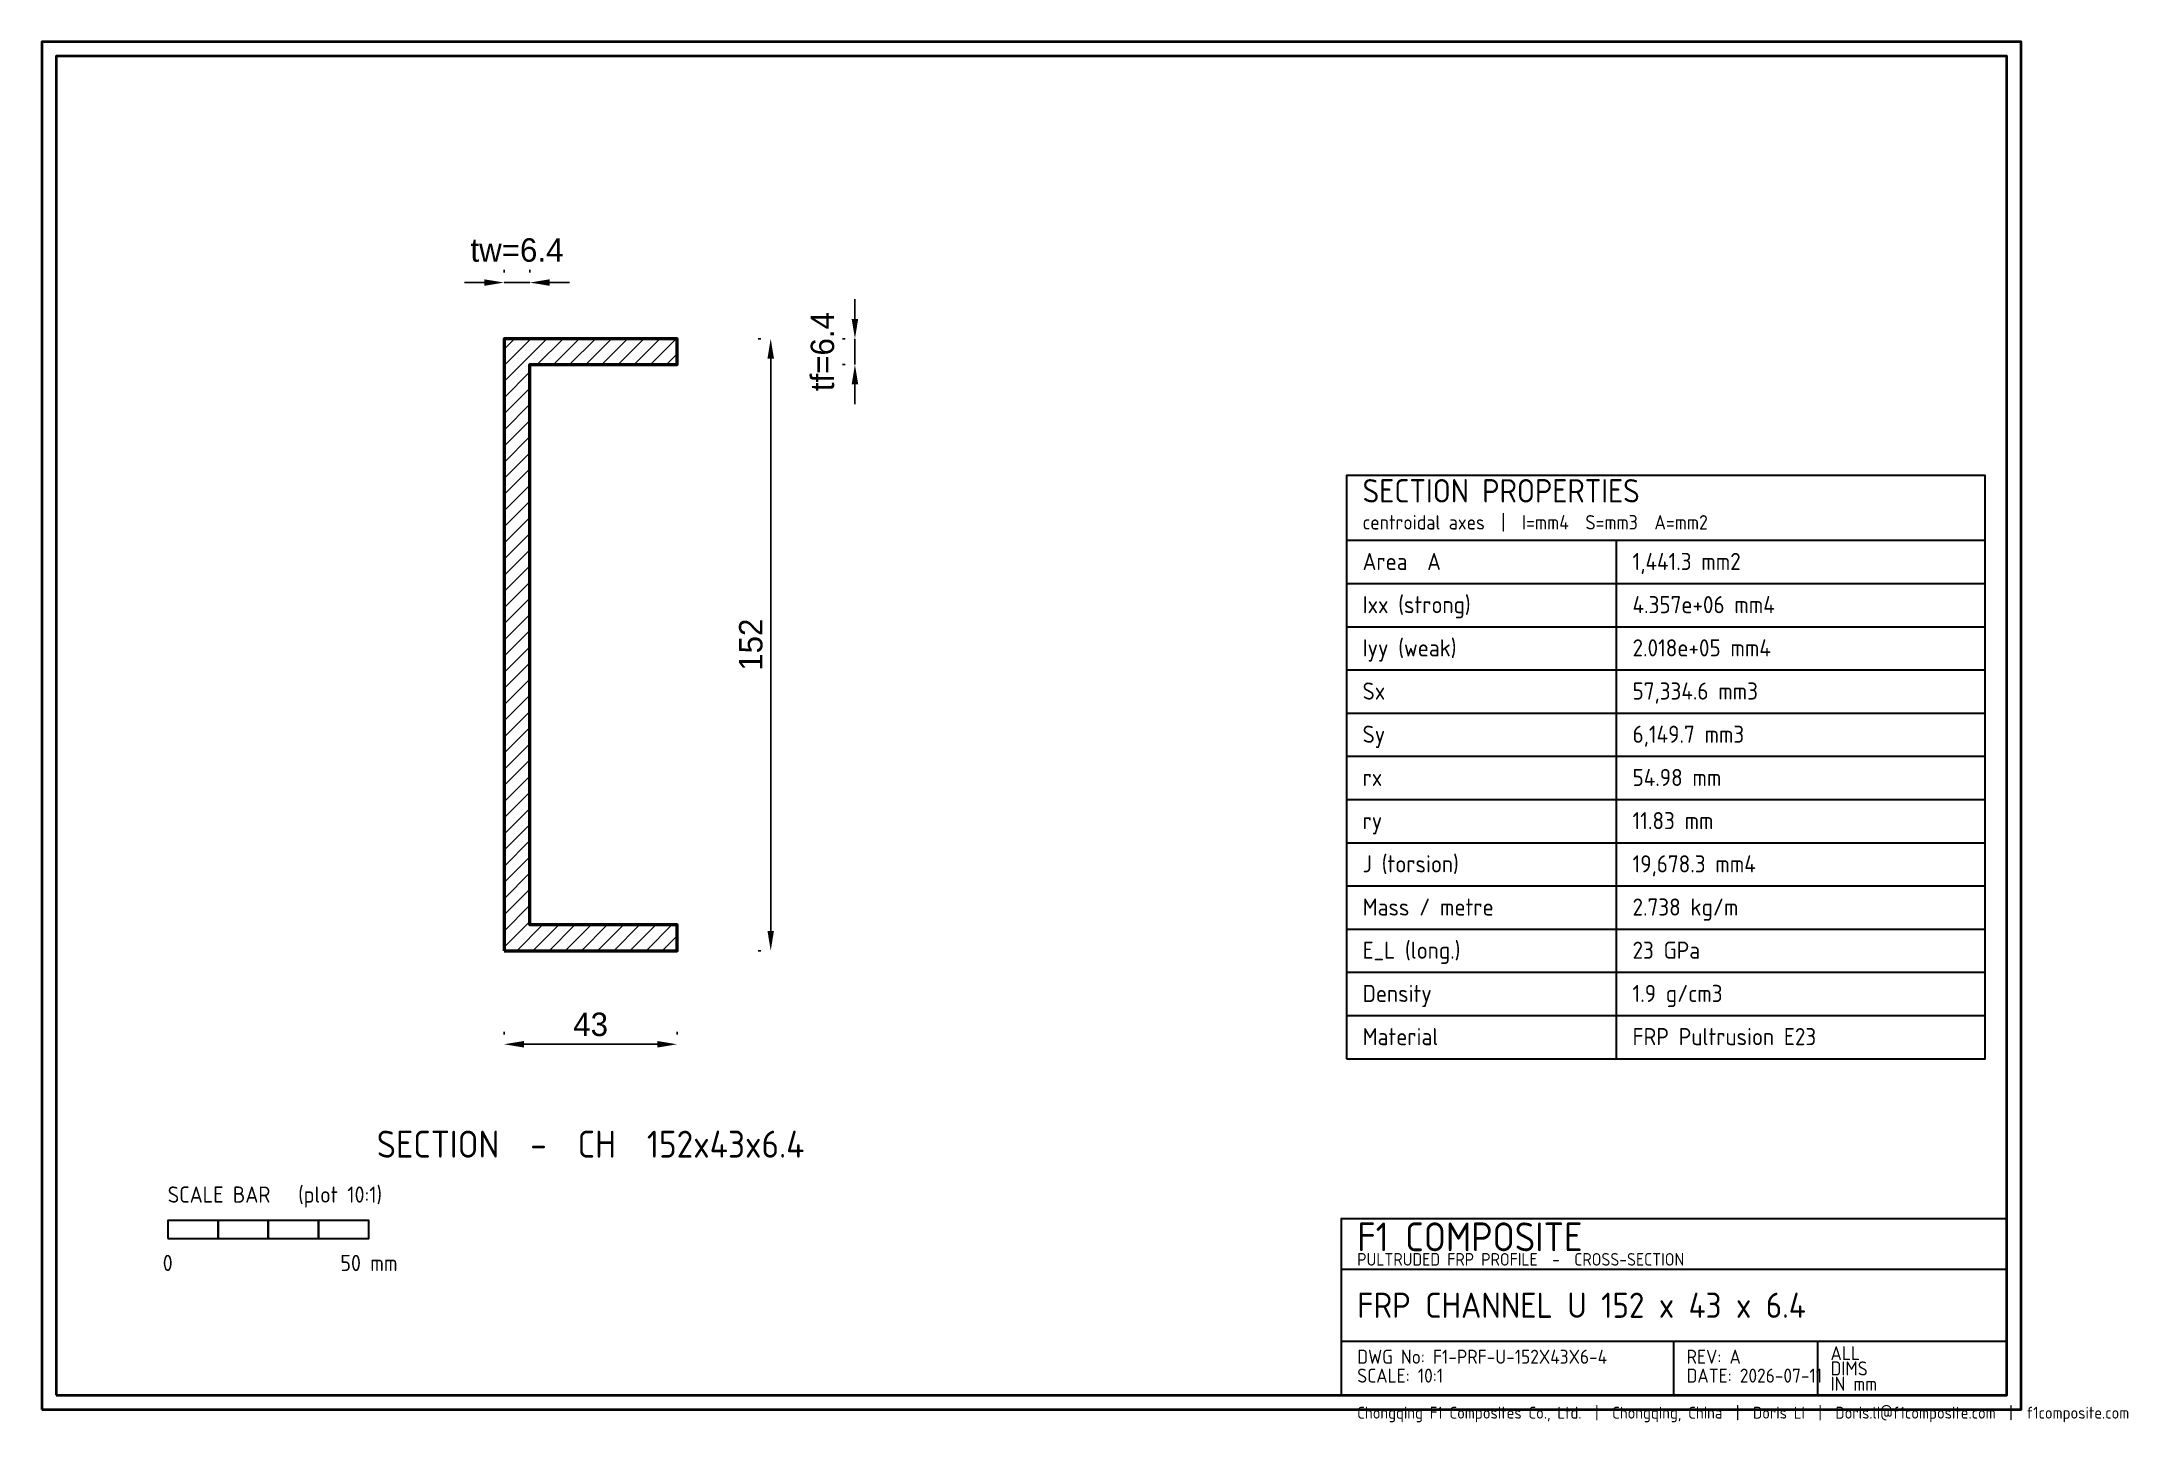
# Model space of a CAD drawing. Header units: millimetres. Extents: x 0 to 11595, y -70 to 7600.
import ezdxf
from ezdxf.enums import TextEntityAlignment as Align

# ---------------------------------------------------------------- set-up
doc = ezdxf.new("R2010")
doc.units = ezdxf.units.MM
for name, color, linetype, lineweight in [('BEAM', 4, 'CONTINUOUS', 50), ('BORDER', 250, 'CONTINUOUS', 40), ('DIM', 1, 'CONTINUOUS', 18), ('HATCH', 9, 'CONTINUOUS', 9), ('TEXT', 250, 'CONTINUOUS', 25), ('TITLE', 250, 'CONTINUOUS', 30)]:
    doc.layers.add(name, color=color, linetype=linetype, lineweight=lineweight)
doc.styles.add('F1', font='isocp.shx')
doc.dimstyles.new('F1DIM', dxfattribs={"dimtxt": 130, "dimasz": 110, "dimexe": 70, "dimexo": 55, "dimgap": 45, "dimtad": 1, "dimdec": 0, "dimcen": 2.5, "dimclrd": 1, "dimclre": 1, "dimclrt": 1, "dimazin": 3, "dimtfac": 1, "dimtmove": 0, "dimatfit": 3})

msp = doc.modelspace()

# ---------------------------------------------------------------- hatches: boundary and pattern name
at = {"layer": 'HATCH'}
h = msp.add_hatch(dxfattribs=at)
h.set_pattern_fill('ANSI31', scale=20)
h.paths.add_polyline_path([(2569.1, 2550), (3530.9, 2550), (3530.9, 2693.2), (2712.2, 2693.2), (2712.2, 5806.8), (3530.9, 5806.8), (3530.9, 5950), (2569.1, 5950)])

# ---------------------------------------------------------------- linework, layer by layer
at = {"layer": 'BEAM'}
msp.add_lwpolyline([(2569.1, 2550), (3530.9, 2550), (3530.9, 2693.2), (2712.2, 2693.2), (2712.2, 5806.8), (3530.9, 5806.8), (3530.9, 5950), (2569.1, 5950)], close=True, dxfattribs=at)
at = {"layer": 'BORDER'}
for points in [[(0, 0), (11000, 0), (11000, 7600), (0, 7600)], [(80, 80), (10920, 80), (10920, 7520), (80, 7520)]]:
    msp.add_lwpolyline(points, close=True, dxfattribs=at)
at = {"layer": 'TITLE'}
for p, q in [((7250, 4830), (10800, 4830)), ((8750, 1950), (8750, 4830)), ((7250, 4590), (10800, 4590)), ((7250, 4350), (10800, 4350)), ((7250, 4110), (10800, 4110)), ((7250, 3870), (10800, 3870)), ((7250, 3630), (10800, 3630)), ((7250, 3390), (10800, 3390)), ((7250, 3150), (10800, 3150)), ((7250, 2910), (10800, 2910)), ((7250, 2670), (10800, 2670)), ((7250, 2430), (10800, 2430)), ((7250, 2190), (10800, 2190)), ((7250, 1950), (10800, 1950)), ((7220, 780), (10920, 780)), ((7220, 380), (10920, 380)), ((9070, 80), (9070, 380)), ((9870, 80), (9870, 380))]:
    msp.add_line(p, q, dxfattribs=at)
for points in [[(7250, 1950), (10800, 1950), (10800, 5190), (7250, 5190)], [(700, 950), (979.6, 950), (979.6, 1050), (700, 1050)], [(979.6, 950), (1259.2, 950), (1259.2, 1050), (979.6, 1050)], [(1259.2, 950), (1538.8, 950), (1538.8, 1050), (1259.2, 1050)], [(1538.8, 950), (1818.4, 950), (1818.4, 1050), (1538.8, 1050)], [(7220, 80), (10920, 80), (10920, 1060), (7220, 1060)]]:
    msp.add_lwpolyline(points, close=True, dxfattribs=at)

# ---------------------------------------------------------------- texts
at = {"layer": 'TEXT', "style": 'F1'}
for s, height, p in [('centroidal axes  |  I=mm4  S=mm3  A=mm2', 80, (7340, 4890)), ('Area  A', 95, (7340, 4665)), ('1,441.3 mm2', 95, (8840, 4665)), ('Ixx (strong)', 95, (7340, 4425)), ('4.357e+06 mm4', 95, (8840, 4425)), ('Iyy (weak)', 95, (7340, 4185)), ('2.018e+05 mm4', 95, (8840, 4185)), ('Sx', 95, (7340, 3945)), ('57,334.6 mm3', 95, (8840, 3945)), ('Sy', 95, (7340, 3705)), ('6,149.7 mm3', 95, (8840, 3705)), ('rx', 95, (7340, 3465)), ('54.98 mm', 95, (8840, 3465)), ('ry', 95, (7340, 3225)), ('11.83 mm', 95, (8840, 3225)), ('J (torsion)', 95, (7340, 2985)), ('19,678.3 mm4', 95, (8840, 2985)), ('Mass / metre', 95, (7340, 2745)), ('2.738 kg/m', 95, (8840, 2745)), ('E_L (long.)', 95, (7340, 2505)), ('23 GPa', 95, (8840, 2505)), ('Density', 95, (7340, 2265)), ('1.9 g/cm3', 95, (8840, 2265)), ('Material', 95, (7340, 2025)), ('FRP Pultrusion E23', 95, (8840, 2025)), ('SCALE BAR   (plot 10:1)', 90, (700, 1150)), ('Chongqing F1 Composites Co., Ltd.  |  Chongqing, China  |  Doris Li  |  Doris.li@f1composite.com  |  f1composite.com', 66, (7310, -50))]:
    msp.add_text(s, height=height, dxfattribs=at).set_placement(p)
for s, p in [('0', (700, 770)), ('50 mm', (1818.4, 770))]:
    msp.add_text(s, height=90, dxfattribs=at).set_placement(p, align=Align.CENTER)
at = {"layer": 'TITLE', "style": 'F1'}
for s, height, p in [('SECTION PROPERTIES', 130, (7340, 5040)), ('F1 COMPOSITE', 160, (7310, 880)), ('PULTRUDED FRP PROFILE  -  CROSS-SECTION', 70, (7310, 800)), ('FRP CHANNEL U 152 x 43 x 6.4', 140, (7310, 510)), ('ALL', 78, (9940, 275)), ('DWG No: F1-PRF-U-152X43X6-4', 78, (7310, 255)), ('REV: A', 78, (9140, 255)), ('DIMS', 78, (9940, 190)), ('SCALE: 10:1', 78, (7310, 150)), ('DATE: 2026-07-11', 78, (9140, 150)), ('IN mm', 78, (9940, 105))]:
    msp.add_text(s, height=height, dxfattribs=at).set_placement(p)
msp.add_text('SECTION  -  CH  152x43x6.4', height=150, dxfattribs=at).set_placement((3050, 1400), align=Align.CENTER)

# ---------------------------------------------------------------- dimensions: what is measured, and where the dimension line sits
at = {"layer": 'DIM'}
for base, p1, p2, text in [((2569.1, 6262), (2569.1, 6262), (2712.2, 6262), 'tw=6.4'), ((2569.1, 2030), (2569.1, 2030), (3530.9, 2030), '43')]:
    msp.add_linear_dim(base=base, p1=p1, p2=p2, text=text, dimstyle='F1DIM', dxfattribs=at).render()
for base, p1, p2, text in [((4518.9, 5806.8), (4518.9, 5806.8), (4518.9, 5950), 'tf=6.4'), ((4050.9, 2550), (4050.9, 2550), (4050.9, 5950), '152')]:
    msp.add_linear_dim(base=base, p1=p1, p2=p2, angle=90, text=text, dimstyle='F1DIM', dxfattribs=at).render()

doc.saveas('drawing.dxf')
